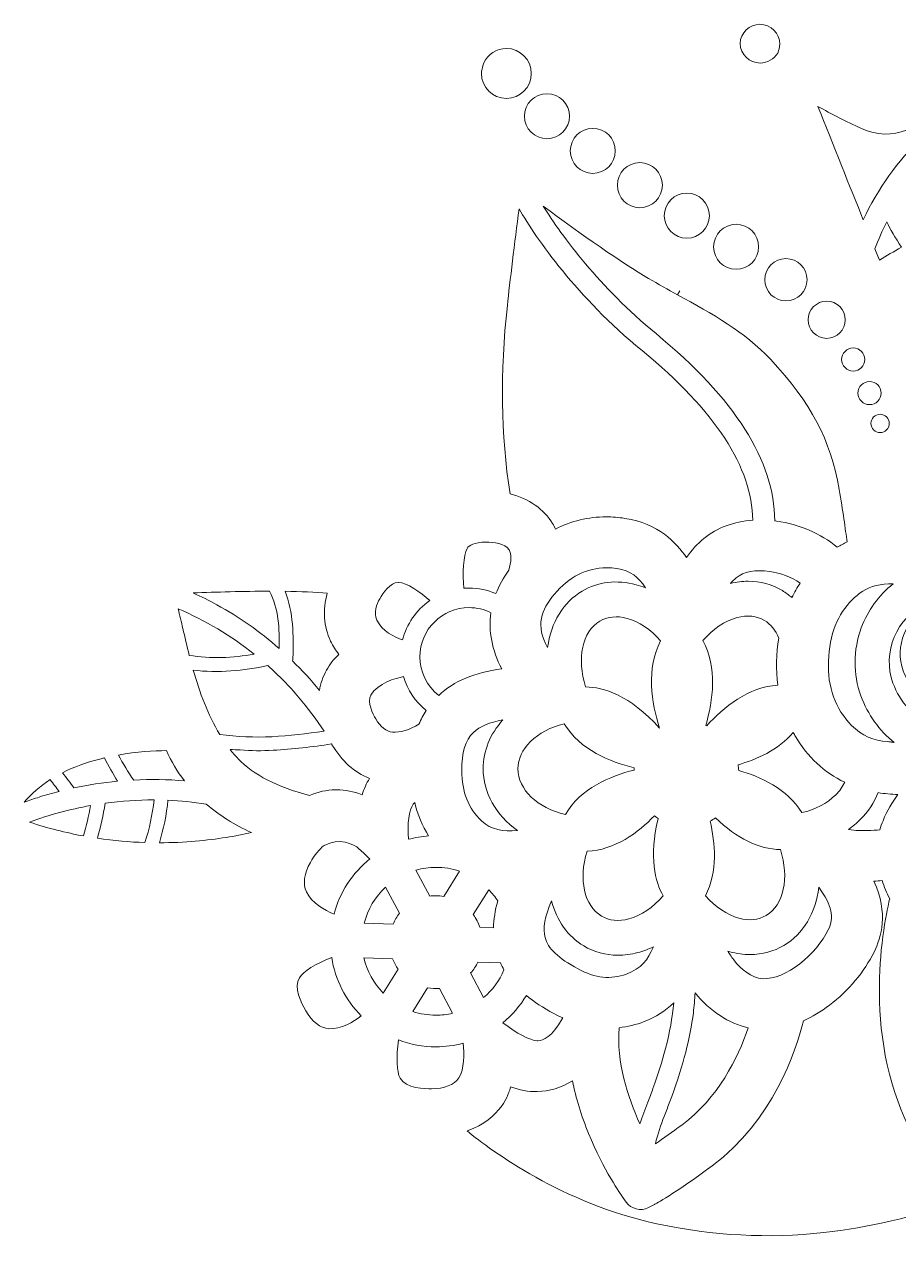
# Model space of a CAD drawing. Header units: millimetres. Extents: x -1360 to 498, y -485 to 609.
# Drawn here: x 10.6 to 201, y 154.7 to 419.2 of the extents above; entities that cross this region are included whole.
import ezdxf

# ---------------------------------------------------------------- set-up
doc = ezdxf.new("R2010")
doc.units = ezdxf.units.MM
doc.header["$MEASUREMENT"] = 0
doc.layers.add('Layer 5', color=7, linetype='Continuous')

msp = doc.modelspace()

# ---------------------------------------------------------------- linework, layer by layer
at = {"layer": 'Layer 5', "lineweight": 0}
for points, knots in [([(174.66, 412.9), (173.87, 411.56), (172.42, 410.73), (170.87, 410.73), (168.52, 410.73), (166.55, 412.63), (166.47, 414.98), (166.55, 417.29), (168.48, 419.16), (170.79, 419.16), (173.18, 419.16), (175.12, 417.22), (175.12, 414.83), (175.12, 414.15), (174.97, 413.5), (174.66, 412.9)], [0, 0, 0, 0, 1, 1, 1, 2, 2, 2, 3, 3, 3, 4, 4, 4, 5, 5, 5, 5]), ([(183.43, 401.29), (186.35, 399.65), (189.58, 397.93), (192.92, 396.45), (196.25, 394.97), (199.64, 394.87), (202.72, 396.14), (206.02, 397.51), (208.56, 400.27), (210.06, 404.15), (210.73, 405.89), (211.14, 407.49), (211.31, 409.05), (211.5, 410.71), (211.67, 413.83), (211.8, 416.48), (212.77, 415.53), (213.8, 414.54), (214.91, 413.56), (214.91, 413.56), (214.91, 413.56), (214.91, 413.56), (217.3, 411.46), (219.67, 409.43), (222.45, 407.75), (223.08, 407.38), (223.71, 407.05), (224.35, 406.78), (210.75, 400.89), (199.62, 390.08), (193.29, 376.6), (190.62, 383.22), (186.58, 393.28), (183.43, 401.29)], [0, 0, 0, 0, 1, 1, 1, 2, 2, 2, 3, 3, 3, 4, 4, 4, 5, 5, 5, 6, 6, 6, 7, 7, 7, 8, 8, 8, 9, 9, 9, 10, 10, 10, 11, 11, 11, 11]), ([(110.16, 408.93), (110.32, 409.54), (110.48, 410.15), (110.65, 410.75), (111.51, 412.61), (113.39, 413.9), (115.57, 413.9), (118.56, 413.9), (121, 411.46), (121, 408.47), (121, 405.47), (118.56, 403.03), (115.57, 403.03), (112.57, 403.03), (110.13, 405.47), (110.13, 408.47), (110.13, 408.62), (110.14, 408.77), (110.16, 408.93)], [0, 0, 0, 0, 1, 1, 1, 2, 2, 2, 3, 3, 3, 4, 4, 4, 5, 5, 5, 6, 6, 6, 6]), ([(124.41, 404.05), (127.12, 404.05), (129.32, 401.85), (129.32, 399.14), (129.32, 396.44), (127.12, 394.24), (124.41, 394.24), (121.71, 394.24), (119.51, 396.44), (119.51, 399.14), (119.51, 401.85), (121.71, 404.05), (124.41, 404.05)], [0, 0, 0, 0, 1, 1, 1, 2, 2, 2, 3, 3, 3, 4, 4, 4, 4]), ([(134.39, 396.5), (137.09, 396.5), (139.29, 394.3), (139.29, 391.6), (139.29, 388.89), (137.09, 386.69), (134.39, 386.69), (131.68, 386.69), (129.49, 388.89), (129.49, 391.6), (129.49, 394.3), (131.68, 396.5), (134.39, 396.5)], [0, 0, 0, 0, 1, 1, 1, 2, 2, 2, 3, 3, 3, 4, 4, 4, 4]), ([(144.64, 389.03), (147.34, 389.03), (149.54, 386.83), (149.54, 384.13), (149.54, 381.43), (147.34, 379.23), (144.64, 379.23), (141.94, 379.23), (139.74, 381.43), (139.74, 384.13), (139.74, 386.83), (141.94, 389.03), (144.64, 389.03)], [0, 0, 0, 0, 1, 1, 1, 2, 2, 2, 3, 3, 3, 4, 4, 4, 4]), ([(154.87, 382.4), (157.58, 382.4), (159.78, 380.2), (159.78, 377.49), (159.78, 374.79), (157.58, 372.59), (154.87, 372.59), (152.17, 372.59), (149.97, 374.79), (149.97, 377.49), (149.97, 380.2), (152.17, 382.4), (154.87, 382.4)], [0, 0, 0, 0, 1, 1, 1, 2, 2, 2, 3, 3, 3, 4, 4, 4, 4]), ([(158.6, 307.21), (157.16, 306.03), (155.9, 304.65), (154.78, 303.04), (152.52, 306.43), (148.71, 310.4), (141.4, 311.59), (140.03, 311.81), (138.65, 311.92), (137.3, 311.92), (133.42, 311.92), (129.72, 311.02), (126.28, 309.25), (126.08, 309.66), (125.87, 310.05), (125.64, 310.43), (123.73, 313.62), (120.45, 315.89), (116.36, 316.89), (114.38, 329.84), (114.19, 343.26), (115.78, 357.9), (116.34, 363.1), (117.38, 371.69), (118.32, 378.97), (122.28, 372.28), (130.8, 359.88), (145.12, 348.11), (161.05, 335.03), (169.15, 322.62), (169.22, 311.19), (165.11, 310.91), (161.45, 309.54), (158.6, 307.21)], [0, 0, 0, 0, 1, 1, 1, 2, 2, 2, 3, 3, 3, 4, 4, 4, 5, 5, 5, 6, 6, 6, 7, 7, 7, 8, 8, 8, 9, 9, 9, 10, 10, 10, 11, 11, 11, 11]), ([(146.5, 363.83), (148.63, 362.59), (150.77, 361.41), (152.84, 360.27), (152.84, 360.27), (153.32, 361.15), (153.32, 361.15), (153.32, 361.15), (152.86, 360.26), (152.86, 360.26), (160.38, 356.12), (167.48, 352.22), (173.07, 346.21), (181.96, 336.68), (186.16, 328.73), (188.05, 317.86), (188.85, 313.28), (189.41, 309.23), (189.77, 306.44), (189.04, 306.11), (188.34, 305.73), (187.65, 305.3), (184, 308.29), (179.33, 310.31), (174.43, 311), (174.29, 311.02), (174.15, 311.03), (174.01, 311.05), (174, 324.02), (165.31, 337.72), (148.16, 351.81), (135.75, 362.01), (127.81, 372.85), (123.59, 379.56), (131.55, 373.65), (141.03, 367.01), (146.5, 363.83)], [0, 0, 0, 0, 1, 1, 1, 2, 2, 2, 3, 3, 3, 4, 4, 4, 5, 5, 5, 6, 6, 6, 7, 7, 7, 8, 8, 8, 9, 9, 9, 10, 10, 10, 11, 11, 11, 12, 12, 12, 12]), ([(165.6, 375.61), (168.31, 375.61), (170.51, 373.41), (170.51, 370.71), (170.51, 368.01), (168.31, 365.81), (165.6, 365.81), (162.9, 365.81), (160.7, 368.01), (160.7, 370.71), (160.7, 373.41), (162.9, 375.61), (165.6, 375.61)], [0, 0, 0, 0, 1, 1, 1, 2, 2, 2, 3, 3, 3, 4, 4, 4, 4]), ([(196.83, 367.81), (196.83, 367.81), (195.84, 370.25), (195.84, 370.25), (196.59, 372.27), (197.45, 374.23), (198.41, 376.13), (199.19, 374.58), (200.25, 372.69), (201.62, 370.6), (199.97, 369.7), (198.37, 368.77), (196.83, 367.81)], [0, 0, 0, 0, 1, 1, 1, 2, 2, 2, 3, 3, 3, 4, 4, 4, 4]), ([(176.45, 368.14), (178.99, 368.14), (181.05, 366.08), (181.05, 363.54), (181.05, 361), (178.99, 358.94), (176.45, 358.94), (173.91, 358.94), (171.85, 361), (171.85, 363.54), (171.85, 366.08), (173.91, 368.14), (176.45, 368.14)], [0, 0, 0, 0, 1, 1, 1, 2, 2, 2, 3, 3, 3, 4, 4, 4, 4]), ([(185.34, 358.87), (187.57, 358.87), (189.38, 357.06), (189.38, 354.83), (189.38, 352.6), (187.57, 350.78), (185.34, 350.78), (183.11, 350.78), (181.29, 352.6), (181.29, 354.83), (181.29, 357.06), (183.11, 358.87), (185.34, 358.87)], [0, 0, 0, 0, 1, 1, 1, 2, 2, 2, 3, 3, 3, 4, 4, 4, 4]), ([(191.11, 343.66), (189.72, 343.66), (188.59, 344.79), (188.59, 346.17), (188.59, 347.56), (189.72, 348.69), (191.11, 348.69), (192.49, 348.69), (193.62, 347.56), (193.62, 346.17), (193.62, 344.79), (192.49, 343.66), (191.11, 343.66)], [0, 0, 0, 0, 1, 1, 1, 2, 2, 2, 3, 3, 3, 4, 4, 4, 4]), ([(197.19, 338.86), (197.19, 337.47), (196.06, 336.34), (194.67, 336.34), (193.28, 336.34), (192.15, 337.47), (192.15, 338.86), (192.15, 340.24), (193.28, 341.37), (194.67, 341.37), (196.06, 341.37), (197.19, 340.24), (197.19, 338.86)], [0, 0, 0, 0, 1, 1, 1, 2, 2, 2, 3, 3, 3, 4, 4, 4, 4]), ([(198.97, 332.25), (198.97, 331.15), (198.07, 330.25), (196.97, 330.25), (195.87, 330.25), (194.98, 331.15), (194.98, 332.25), (194.98, 333.35), (195.87, 334.24), (196.97, 334.24), (198.07, 334.24), (198.97, 333.35), (198.97, 332.25)], [0, 0, 0, 0, 1, 1, 1, 2, 2, 2, 3, 3, 3, 4, 4, 4, 4]), ([(107.02, 305.05), (107.36, 305.67), (108.63, 306.39), (111.07, 306.41), (111.07, 306.41), (111.17, 306.41), (111.17, 306.41), (112.66, 306.41), (115.28, 306.19), (116.16, 304.74), (116.71, 303.82), (116.68, 302.16), (116.08, 300.28), (114.91, 298.63), (113.98, 296.92), (113.31, 295.19), (111.46, 295.99), (109.49, 296.39), (107.45, 296.39), (107.07, 296.39), (106.69, 296.38), (106.31, 296.35), (106.01, 299.53), (106.21, 303.6), (107.02, 305.05)], [0, 0, 0, 0, 1, 1, 1, 2, 2, 2, 3, 3, 3, 4, 4, 4, 5, 5, 5, 6, 6, 6, 7, 7, 7, 8, 8, 8, 8]), ([(124.55, 283.48), (121.85, 288.29), (123.16, 291.64), (126, 295.04), (129.19, 298.83), (133.13, 300.84), (137.4, 300.84), (138.14, 300.84), (138.89, 300.78), (139.63, 300.66), (142.65, 300.17), (144.34, 298.86), (145.84, 296.46), (145.18, 296.72), (144.51, 296.94), (143.85, 297.12), (139.61, 298.27), (135.54, 297.79), (132.08, 295.75), (127.98, 293.34), (125.28, 288.87), (124.55, 283.48)], [0, 0, 0, 0, 1, 1, 1, 2, 2, 2, 3, 3, 3, 4, 4, 4, 5, 5, 5, 6, 6, 6, 7, 7, 7, 7]), ([(168.23, 297.89), (166.98, 297.89), (165.69, 297.73), (164.4, 297.43), (164.78, 297.89), (165.18, 298.28), (165.62, 298.65), (167.22, 299.96), (169.87, 300.46), (172.89, 300.04), (175.25, 299.7), (177.64, 298.8), (179.57, 297.51), (178.9, 296.5), (178.29, 295.44), (177.76, 294.33), (177.12, 294.9), (176.42, 295.41), (175.68, 295.85), (173.42, 297.2), (170.91, 297.89), (168.23, 297.89)], [0, 0, 0, 0, 1, 1, 1, 2, 2, 2, 3, 3, 3, 4, 4, 4, 5, 5, 5, 6, 6, 6, 7, 7, 7, 7]), ([(88, 294.07), (88.74, 295.38), (90.25, 297.58), (92.01, 297.63), (92.01, 297.63), (92.07, 297.63), (92.07, 297.63), (93.85, 297.63), (96.87, 295.5), (98.87, 293.67), (95.93, 291.61), (93.83, 288.58), (92.96, 285.11), (91.3, 285.72), (88.37, 287.1), (87.37, 289.42), (86.65, 291.08), (87.32, 292.87), (88, 294.07)], [0, 0, 0, 0, 1, 1, 1, 2, 2, 2, 3, 3, 3, 4, 4, 4, 5, 5, 5, 6, 6, 6, 6]), ([(185.72, 280.46), (185.85, 283.42), (186.35, 286.03), (187.2, 288.22), (188.12, 290.45), (189.36, 292.34), (190.86, 293.84), (191.56, 294.52), (192.35, 295.15), (193.19, 295.71), (194.95, 296.88), (197.03, 297.38), (199.8, 297.32), (196.7, 294.89), (194.29, 291.57), (192.87, 287.74), (191.09, 282.9), (191.06, 277.65), (192.79, 272.96), (194.31, 268.84), (196.78, 265.38), (200.02, 262.79), (199.74, 262.83), (199.47, 262.87), (199.21, 262.92), (199.09, 262.94), (198.97, 262.95), (198.84, 262.96), (198.84, 262.96), (198.65, 262.98), (198.65, 262.98), (195.58, 263.12), (192.92, 264.31), (190.76, 266.51), (187.22, 270.08), (185.48, 274.91), (185.72, 280.46)], [0, 0, 0, 0, 1, 1, 1, 2, 2, 2, 3, 3, 3, 4, 4, 4, 5, 5, 5, 6, 6, 6, 7, 7, 7, 8, 8, 8, 9, 9, 9, 10, 10, 10, 11, 11, 11, 12, 12, 12, 12]), ([(64.01, 295.72), (65.97, 291.91), (66.16, 287.51), (66.09, 283.24), (61.92, 286.91), (57.34, 290.13), (52.48, 292.79), (50.83, 293.7), (49.11, 294.55), (47.35, 295.34), (52.32, 295.54), (58.33, 295.72), (64.01, 295.72)], [0, 0, 0, 0, 1, 1, 1, 2, 2, 2, 3, 3, 3, 4, 4, 4, 4]), ([(76.57, 295.27), (75.55, 291.64), (75.79, 288.06), (77.3, 284.84), (77.78, 283.81), (78.38, 282.84), (79.09, 281.96), (78, 280.94), (77.09, 279.79), (76.37, 278.5), (75.62, 277.13), (75.11, 275.67), (74.87, 274.12), (73.04, 276.38), (71.06, 278.53), (68.97, 280.57), (69.03, 280.74), (69.08, 280.93), (69.08, 281.14), (69.22, 286.05), (69.22, 291.16), (67.37, 295.7), (70.78, 295.65), (73.96, 295.52), (76.57, 295.27)], [0, 0, 0, 0, 1, 1, 1, 2, 2, 2, 3, 3, 3, 4, 4, 4, 5, 5, 5, 6, 6, 6, 7, 7, 7, 8, 8, 8, 8]), ([(199.77, 275.71), (197.33, 282.33), (200.54, 290.05), (206.92, 292.92), (208.08, 293.44), (209.28, 293.7), (210.49, 293.7), (211.6, 293.7), (212.67, 293.48), (213.7, 293.05), (215.86, 292.13), (217.52, 290.35), (218.37, 288.03), (219.69, 284.46), (217.96, 280.3), (214.53, 278.76), (213.45, 278.27), (212.28, 278.25), (211.25, 278.69), (210.2, 279.13), (209.4, 280), (208.98, 281.13), (208.39, 282.75), (209.16, 284.63), (210.71, 285.32), (212.56, 286.15), (213.44, 288.29), (212.73, 290.19), (212.37, 291.14), (211.63, 291.91), (210.7, 292.3), (209.76, 292.69), (208.73, 292.67), (207.78, 292.25), (202.63, 289.94), (200.03, 283.72), (202, 278.38), (203.13, 275.31), (205.37, 272.93), (208.3, 271.69), (211.23, 270.44), (214.48, 270.49), (217.46, 271.83), (222.31, 274.01), (225.68, 278.88), (226.19, 284.27), (228.11, 283.38), (230.12, 282.71), (232.19, 282.27), (231.98, 281.18), (231.87, 280.08), (231.87, 278.96), (231.87, 278.76), (231.87, 278.55), (231.88, 278.33), (229.49, 273.19), (225.44, 269.13), (220.46, 266.9), (216.45, 265.1), (212.1, 265.02), (208.21, 266.67), (208.21, 266.67), (208.21, 266.67), (208.21, 266.67), (204.31, 268.33), (201.31, 271.54), (199.77, 275.71)], [0, 0, 0, 0, 1, 1, 1, 2, 2, 2, 3, 3, 3, 4, 4, 4, 5, 5, 5, 6, 6, 6, 7, 7, 7, 8, 8, 8, 9, 9, 9, 10, 10, 10, 11, 11, 11, 12, 12, 12, 13, 13, 13, 14, 14, 14, 15, 15, 15, 16, 16, 16, 17, 17, 17, 18, 18, 18, 19, 19, 19, 20, 20, 20, 21, 21, 21, 22, 22, 22, 22]), ([(60.64, 282.02), (56.04, 281.21), (51.11, 280.98), (46.52, 281.76), (46, 283.77), (45.54, 285.74), (45.1, 287.61), (44.77, 289.04), (44.43, 290.5), (44.08, 291.91), (50.04, 289.37), (55.61, 286.03), (60.64, 282.02)], [0, 0, 0, 0, 1, 1, 1, 2, 2, 2, 3, 3, 3, 4, 4, 4, 4]), ([(107.45, 292.15), (109.11, 292.15), (110.74, 291.77), (112.21, 291.03), (111.64, 287.03), (112.42, 282.93), (114.55, 278.82), (108.65, 278.05), (104.15, 276.15), (100.84, 273.04), (98.26, 275.06), (96.74, 278.15), (96.74, 281.44), (96.74, 287.35), (101.55, 292.15), (107.45, 292.15)], [0, 0, 0, 0, 1, 1, 1, 2, 2, 2, 3, 3, 3, 4, 4, 4, 5, 5, 5, 5]), ([(135.92, 289.22), (137.59, 290.2), (139.65, 290.41), (141.86, 289.81), (144.39, 289.12), (147.03, 287.36), (149.17, 284.94), (145.98, 278.88), (147.18, 271.43), (148.94, 265.88), (142.47, 273.15), (136.66, 274.82), (132.83, 274.89), (130.85, 281.02), (132.11, 286.98), (135.92, 289.22)], [0, 0, 0, 0, 1, 1, 1, 2, 2, 2, 3, 3, 3, 4, 4, 4, 5, 5, 5, 5]), ([(174.72, 275.25), (168.29, 274.92), (162.84, 270.43), (159.21, 266.42), (159.14, 266.45), (159.06, 266.48), (158.99, 266.51), (160.59, 271.86), (161.61, 279.11), (158.36, 284.98), (160.54, 287.48), (163.22, 289.29), (165.82, 289.98), (168.05, 290.57), (170.11, 290.35), (171.79, 289.35), (173.15, 288.53), (174.23, 287.21), (174.92, 285.52), (174.31, 282.09), (174.24, 278.64), (174.72, 275.25)], [0, 0, 0, 0, 1, 1, 1, 2, 2, 2, 3, 3, 3, 4, 4, 4, 5, 5, 5, 6, 6, 6, 7, 7, 7, 7]), ([(70.33, 272.65), (72.21, 270.43), (74.24, 267.72), (75.85, 265.27), (68.4, 264.11), (60.67, 263.43), (53.14, 264.53), (50.53, 268.81), (48.76, 273.71), (47.38, 278.55), (52.75, 277.85), (58.4, 278.4), (63.6, 279.53), (66, 277.39), (68.25, 275.09), (70.33, 272.65)], [0, 0, 0, 0, 1, 1, 1, 2, 2, 2, 3, 3, 3, 4, 4, 4, 5, 5, 5, 5]), ([(86.05, 273.12), (87.5, 275.71), (91.52, 276.79), (93.14, 277.12), (94.02, 274.23), (95.75, 271.67), (98.12, 269.78), (97.51, 268.83), (96.98, 267.82), (96.54, 266.77), (94.5, 265.53), (92.39, 264.9), (90.74, 265.05), (89.43, 265.16), (88.16, 266.18), (87.14, 267.91), (86.52, 268.96), (85.18, 271.57), (86.05, 273.12)], [0, 0, 0, 0, 1, 1, 1, 2, 2, 2, 3, 3, 3, 4, 4, 4, 5, 5, 5, 6, 6, 6, 6]), ([(105.85, 256.67), (105.81, 260.59), (106.65, 263.31), (108.41, 264.97), (109.82, 266.3), (111.93, 267.2), (114.81, 267.69), (112, 264.62), (110.52, 260.96), (110.52, 257.07), (110.51, 251.89), (113.25, 247.01), (117.98, 243.61), (114.83, 243.31), (112.31, 243.75), (110.16, 245.75), (107.29, 248.4), (105.88, 251.98), (105.85, 256.67)], [0, 0, 0, 0, 1, 1, 1, 2, 2, 2, 3, 3, 3, 4, 4, 4, 5, 5, 5, 6, 6, 6, 6]), ([(118.1, 257.06), (118.1, 259.18), (119.03, 261.23), (120.8, 262.98), (122.64, 264.82), (125.24, 266.17), (128.18, 266.84), (131.6, 261.2), (138.14, 258.53), (143.42, 257.27), (143.4, 257.1), (143.38, 256.93), (143.37, 256.76), (138.22, 255.5), (131.73, 252.81), (128.42, 247.12), (122.39, 248.46), (118.09, 252.56), (118.1, 257.06), (118.1, 257.06), (118.1, 257.06), (118.1, 257.06)], [0, 0, 0, 0, 1, 1, 1, 2, 2, 2, 3, 3, 3, 4, 4, 4, 5, 5, 5, 6, 6, 6, 7, 7, 7, 7]), ([(179.91, 247.51), (176.74, 252.72), (170.87, 255.36), (166.19, 256.68), (166.16, 257.1), (166.1, 257.52), (166.03, 257.94), (169.95, 259.04), (174.78, 261.12), (178.04, 264.95), (178.21, 264.65), (178.37, 264.36), (178.54, 264.07), (181.12, 259.68), (184.81, 256.26), (189.26, 254.12), (188.81, 253.15), (188.15, 252.22), (187.29, 251.37), (187.29, 251.37), (187.29, 251.37), (187.29, 251.37), (185.44, 249.53), (182.84, 248.18), (179.91, 247.51)], [0, 0, 0, 0, 1, 1, 1, 2, 2, 2, 3, 3, 3, 4, 4, 4, 5, 5, 5, 6, 6, 6, 7, 7, 7, 8, 8, 8, 8]), ([(57.15, 259.25), (56.53, 259.9), (55.94, 260.58), (55.38, 261.29), (56.12, 261.24), (56.87, 261.19), (57.6, 261.15), (59.99, 260.99), (62.37, 260.92), (64.76, 261.09), (68.96, 261.38), (73.33, 261.8), (77.49, 262.47), (77.59, 262.3), (77.49, 262.47), (77.59, 262.31), (79.66, 258.78), (82.47, 256.26), (85.77, 254.96), (85.09, 253.85), (84.55, 252.67), (84.16, 251.42), (82.33, 252.13), (80.46, 252.49), (78.59, 252.49), (78.5, 252.49), (78.42, 252.49), (78.35, 252.49), (76.42, 252.45), (74.53, 252.04), (72.72, 251.25), (65.75, 253.05), (60.51, 255.74), (57.15, 259.25)], [0, 0, 0, 0, 1, 1, 1, 2, 2, 2, 3, 3, 3, 4, 4, 4, 5, 5, 5, 6, 6, 6, 7, 7, 7, 8, 8, 8, 9, 9, 9, 10, 10, 10, 11, 11, 11, 11]), ([(21.38, 252.9), (20.57, 254.01), (19.74, 255.12), (18.9, 256.21), (21.37, 257.45), (24.17, 258.47), (27.31, 259.25), (27.54, 259.31), (27.78, 259.37), (28.02, 259.42), (28.89, 257.68), (29.85, 255.99), (30.91, 254.35), (27.7, 254.05), (24.52, 253.57), (21.38, 252.9)], [0, 0, 0, 0, 1, 1, 1, 2, 2, 2, 3, 3, 3, 4, 4, 4, 5, 5, 5, 5]), ([(34.41, 254.61), (33.19, 256.35), (32.07, 258.17), (31.09, 260.06), (35.1, 260.77), (38.78, 260.99), (41.53, 261.02), (42.59, 258.67), (43.91, 256.46), (45.45, 254.44), (41.79, 254.75), (38.09, 254.8), (34.41, 254.61)], [0, 0, 0, 0, 1, 1, 1, 2, 2, 2, 3, 3, 3, 4, 4, 4, 4]), ([(16.22, 254.7), (16.87, 253.85), (17.51, 253), (18.15, 252.14), (16.69, 251.77), (15.25, 251.35), (13.82, 250.9), (12.76, 250.56), (11.67, 250.19), (10.57, 249.78), (12.1, 251.64), (13.99, 253.28), (16.22, 254.7)], [0, 0, 0, 0, 1, 1, 1, 2, 2, 2, 3, 3, 3, 4, 4, 4, 4]), ([(192.63, 245.99), (194.41, 247.76), (195.72, 249.73), (196.55, 251.86), (197.94, 251.64), (199.37, 251.5), (200.83, 251.47), (199.62, 249.79), (198.47, 247.95), (197.62, 245.76), (197.33, 245.09), (197.1, 244.44), (196.92, 243.8), (195.38, 243.59), (193.05, 243.6), (192.21, 243.6), (191.63, 243.6), (190.91, 243.7), (190.07, 243.85), (191, 244.5), (191.86, 245.22), (192.63, 245.99)], [0, 0, 0, 0, 1, 1, 1, 2, 2, 2, 3, 3, 3, 4, 4, 4, 5, 5, 5, 6, 6, 6, 7, 7, 7, 7]), ([(23.48, 242.43), (19.68, 243.13), (15.74, 244.11), (11.72, 245.45), (16.02, 247.04), (20.48, 248.24), (25, 249.05), (24.62, 246.82), (24.11, 244.61), (23.48, 242.43)], [0, 0, 0, 0, 1, 1, 1, 2, 2, 2, 3, 3, 3, 3]), ([(36.86, 241), (33.57, 241.1), (30.11, 241.39), (26.5, 241.93), (27.22, 244.43), (27.78, 246.98), (28.17, 249.56), (31.71, 250.04), (35.27, 250.28), (38.83, 250.28), (38.47, 247.13), (37.83, 244.02), (36.86, 241)], [0, 0, 0, 0, 1, 1, 1, 2, 2, 2, 3, 3, 3, 4, 4, 4, 4]), ([(54.55, 242.11), (50.47, 241.46), (45.54, 240.96), (40.01, 240.95), (40.92, 243.98), (41.55, 247.07), (41.87, 250.22), (44.58, 250.1), (47.38, 249.82), (50.22, 249.38), (53.03, 246.95), (56.33, 244.86), (60.06, 243.17), (58.23, 242.76), (56.39, 242.41), (54.55, 242.11)], [0, 0, 0, 0, 1, 1, 1, 2, 2, 2, 3, 3, 3, 4, 4, 4, 5, 5, 5, 5]), ([(94.25, 241.7), (93.97, 245.16), (94.35, 248.08), (95.29, 249.32), (95.39, 249.45), (95.49, 249.58), (95.6, 249.7), (96.24, 247.06), (97.26, 244.63), (98.64, 242.43), (97.16, 242.33), (95.69, 242.08), (94.25, 241.7)], [0, 0, 0, 0, 1, 1, 1, 2, 2, 2, 3, 3, 3, 4, 4, 4, 4]), ([(133.14, 239.09), (139.16, 239.31), (144.33, 243.23), (147.81, 246.8), (148.08, 246.6), (148.36, 246.4), (148.65, 246.22), (146.51, 237.82), (148.03, 232.44), (149.72, 229.37), (147.55, 226.87), (144.86, 225.06), (142.26, 224.37), (140.03, 223.78), (137.97, 224), (136.3, 225), (136.3, 225), (136.3, 225), (136.3, 225), (132.49, 227.27), (131.24, 233), (133.14, 239.09)], [0, 0, 0, 0, 1, 1, 1, 2, 2, 2, 3, 3, 3, 4, 4, 4, 5, 5, 5, 6, 6, 6, 7, 7, 7, 7]), ([(159.93, 245.67), (160.35, 245.88), (160.75, 246.12), (161.14, 246.38), (165.73, 241.93), (170.59, 239.54), (175.26, 239.46), (177.23, 233.32), (175.97, 227.37), (172.16, 225.13), (170.49, 224.14), (168.44, 223.94), (166.22, 224.54), (163.69, 225.23), (161.06, 226.99), (158.92, 229.41), (161.68, 234.66), (161.07, 240.98), (159.93, 245.67)], [0, 0, 0, 0, 1, 1, 1, 2, 2, 2, 3, 3, 3, 4, 4, 4, 5, 5, 5, 6, 6, 6, 6]), ([(72.88, 236.65), (73.82, 238.29), (74.82, 239.54), (75.87, 240.36), (79.15, 242.19), (82.22, 240.75), (83.54, 239.59), (84.21, 238.95), (85.08, 238.15), (85.86, 237.43), (82.02, 234.36), (79.28, 230.17), (78.03, 225.43), (75.97, 226.28), (73.19, 227.82), (72.02, 230.27), (72.02, 230.27), (72.02, 230.27), (72.02, 230.27), (71.21, 231.98), (71.52, 234.24), (72.88, 236.65)], [0, 0, 0, 0, 1, 1, 1, 2, 2, 2, 3, 3, 3, 4, 4, 4, 5, 5, 5, 6, 6, 6, 7, 7, 7, 7]), ([(101.93, 229.28), (101.36, 229.38), (100.79, 229.43), (100.22, 229.43), (99.78, 229.43), (99.33, 229.4), (98.89, 229.34), (98.89, 229.34), (95.88, 235), (95.88, 235), (97.29, 235.4), (98.74, 235.6), (100.22, 235.6), (101.99, 235.6), (103.71, 235.32), (105.35, 234.76), (105.35, 234.76), (101.93, 229.28), (101.93, 229.28)], [0, 0, 0, 0, 1, 1, 1, 2, 2, 2, 3, 3, 3, 4, 4, 4, 5, 5, 5, 6, 6, 6, 6]), ([(184.74, 156.09), (172.57, 154.74), (160.68, 155.37), (148.37, 158), (127.82, 162.41), (112.37, 173.84), (107.02, 178.22), (114.53, 180.9), (116.12, 186.39), (116.5, 187.84), (118.42, 187.1), (120.39, 186.74), (122.28, 186.78), (124.93, 186.83), (127.56, 187.62), (129.96, 189.1), (130.71, 185.39), (131.89, 181.55), (133.47, 177.68), (136.77, 169.63), (140.62, 164.17), (140.79, 163.95), (140.79, 163.95), (141.66, 162.71), (141.66, 162.71), (142.74, 161.18), (144.82, 160.67), (146.49, 161.52), (146.49, 161.52), (147.84, 162.22), (147.84, 162.22), (148, 162.3), (151.96, 164.36), (160.38, 170.61), (173.66, 180.48), (178.66, 195.62), (180.26, 202.19), (182.19, 203.05), (184.1, 204.19), (185.94, 205.58), (190.04, 208.68), (193.57, 212.9), (195.64, 217.16), (197.22, 220.42), (198.86, 225.49), (195.59, 232.58), (196.25, 232.61), (196.84, 232.65), (197.41, 232.71), (197.83, 231.38), (198.39, 230.05), (199.06, 228.75), (198.95, 228.28), (198.83, 227.75), (198.71, 227.15), (198.26, 225.07), (197.64, 221.71), (197.23, 217.55), (196.53, 210.35), (196.36, 199.46), (199.57, 188.49), (202.54, 178.32), (207.84, 169.84), (215.32, 163.23), (204.19, 159.44), (194.4, 157.16), (184.74, 156.09)], [0, 0, 0, 0, 1, 1, 1, 2, 2, 2, 3, 3, 3, 4, 4, 4, 5, 5, 5, 6, 6, 6, 7, 7, 7, 8, 8, 8, 9, 9, 9, 10, 10, 10, 11, 11, 11, 12, 12, 12, 13, 13, 13, 14, 14, 14, 15, 15, 15, 16, 16, 16, 17, 17, 17, 18, 18, 18, 19, 19, 19, 20, 20, 20, 21, 21, 21, 22, 22, 22, 22]), ([(92.3, 225.59), (91.73, 224.87), (91.26, 224.07), (90.9, 223.23), (90.9, 223.23), (84.62, 223.45), (84.62, 223.45), (85.38, 226.46), (86.99, 229.18), (89.27, 231.29), (89.27, 231.29), (92.3, 225.59), (92.3, 225.59)], [0, 0, 0, 0, 1, 1, 1, 2, 2, 2, 3, 3, 3, 4, 4, 4, 4]), ([(108.37, 225.3), (108.37, 225.3), (111.76, 230.7), (111.76, 230.7), (112.48, 229.96), (113.13, 229.15), (113.69, 228.29), (113.11, 226.22), (112.8, 224.3), (112.75, 222.45), (112.75, 222.45), (109.8, 222.55), (109.8, 222.55), (109.47, 223.53), (108.98, 224.46), (108.37, 225.3)], [0, 0, 0, 0, 1, 1, 1, 2, 2, 2, 3, 3, 3, 4, 4, 4, 5, 5, 5, 5]), ([(165.26, 215.24), (164.77, 215.91), (164.28, 216.61), (163.8, 217.35), (163.95, 217.31), (164.09, 217.27), (164.24, 217.23), (165.73, 216.82), (167.22, 216.62), (168.66, 216.62), (171.31, 216.62), (173.78, 217.29), (176.01, 218.6), (180.21, 221.07), (182.93, 225.69), (183.59, 231.25), (186.51, 227.25), (187.02, 224.75), (185.68, 222), (183.17, 216.81), (176.36, 211.04), (171.36, 211.36), (171.36, 211.36), (171.36, 211.36), (171.36, 211.36), (169.02, 211.51), (166.56, 213.48), (165.26, 215.24)], [0, 0, 0, 0, 1, 1, 1, 2, 2, 2, 3, 3, 3, 4, 4, 4, 5, 5, 5, 6, 6, 6, 7, 7, 7, 8, 8, 8, 9, 9, 9, 9]), ([(124, 220.32), (123.48, 222.28), (123.94, 224.91), (125.4, 228.3), (126.52, 224.03), (128.98, 220.55), (132.41, 218.5), (134.66, 217.15), (137.17, 216.46), (139.86, 216.46), (141.28, 216.46), (142.74, 216.66), (144.2, 217.05), (145.36, 217.35), (146.49, 217.77), (147.61, 218.3), (146.38, 215.43), (144.97, 213.61), (141.7, 212.37), (138.35, 211.1), (134.91, 211.47), (131.17, 213.49), (126.89, 215.81), (124.61, 217.98), (124, 220.32)], [0, 0, 0, 0, 1, 1, 1, 2, 2, 2, 3, 3, 3, 4, 4, 4, 5, 5, 5, 6, 6, 6, 7, 7, 7, 8, 8, 8, 8]), ([(76.9, 200.46), (75.07, 200.58), (73.28, 201.98), (71.86, 204.39), (70.81, 206.17), (69.24, 209.48), (70.49, 211.55), (70.49, 211.55), (70.49, 211.55), (70.49, 211.55), (71.33, 212.95), (74.03, 214.63), (77.53, 215.96), (78.27, 211.15), (80.52, 206.72), (83.97, 203.28), (82.24, 201.92), (79.57, 200.29), (76.9, 200.46)], [0, 0, 0, 0, 1, 1, 1, 2, 2, 2, 3, 3, 3, 4, 4, 4, 5, 5, 5, 6, 6, 6, 6]), ([(84.54, 215.87), (84.54, 215.87), (90.8, 215.65), (90.8, 215.65), (91.1, 214.86), (91.5, 214.12), (92, 213.43), (92, 213.43), (88.75, 208.23), (88.75, 208.23), (86.67, 210.35), (85.21, 213), (84.54, 215.87)], [0, 0, 0, 0, 1, 1, 1, 2, 2, 2, 3, 3, 3, 4, 4, 4, 4]), ([(109.36, 214.99), (109.36, 214.99), (114.26, 214.81), (114.26, 214.81), (114.5, 214.29), (114.76, 213.78), (115.05, 213.28), (114.07, 210.94), (112.55, 208.88), (110.62, 207.24), (110.62, 207.24), (107.78, 212.6), (107.78, 212.6), (108.41, 213.31), (108.95, 214.12), (109.36, 214.99)], [0, 0, 0, 0, 1, 1, 1, 2, 2, 2, 3, 3, 3, 4, 4, 4, 5, 5, 5, 5]), ([(103.85, 203.82), (102.67, 203.55), (101.45, 203.41), (100.22, 203.41), (98.49, 203.41), (96.8, 203.68), (95.18, 204.22), (95.18, 204.22), (98.4, 209.36), (98.4, 209.36), (99.25, 209.2), (100.12, 209.16), (100.98, 209.22), (100.98, 209.22), (103.85, 203.82), (103.85, 203.82)], [0, 0, 0, 0, 1, 1, 1, 2, 2, 2, 3, 3, 3, 4, 4, 4, 5, 5, 5, 5]), ([(119.92, 207.7), (121.59, 206.33), (123.56, 205.03), (125.9, 203.76), (126.54, 203.41), (127.19, 203.09), (127.84, 202.8), (127.81, 202.74), (127.77, 202.68), (127.74, 202.62), (125.51, 198.7), (123.62, 197.84), (122.41, 197.84), (122.37, 197.84), (122.34, 197.84), (122.31, 197.84), (120.71, 197.91), (117.84, 199.43), (114.81, 201.77), (116.83, 203.44), (118.57, 205.46), (119.92, 207.7)], [0, 0, 0, 0, 1, 1, 1, 2, 2, 2, 3, 3, 3, 4, 4, 4, 5, 5, 5, 6, 6, 6, 7, 7, 7, 7]), ([(148.46, 177.06), (149.02, 178.99), (149.77, 180.92), (150.49, 182.79), (150.86, 183.74), (151.24, 184.72), (151.59, 185.69), (154.1, 192.61), (155.6, 198.41), (156.29, 203.93), (156.47, 205.39), (156.59, 206.84), (156.66, 208.28), (159.95, 204.26), (164.02, 201.59), (168.25, 200.66), (165.99, 194.05), (161.7, 185.38), (153.78, 179.5), (151.73, 177.98), (149.8, 176.6), (148.03, 175.39), (148.15, 175.92), (148.29, 176.48), (148.46, 177.06)], [0, 0, 0, 0, 1, 1, 1, 2, 2, 2, 3, 3, 3, 4, 4, 4, 5, 5, 5, 6, 6, 6, 7, 7, 7, 8, 8, 8, 8]), ([(140.11, 200.69), (141.97, 200.89), (143.82, 201.34), (145.61, 202.02), (148.12, 202.97), (150.24, 204.31), (152.03, 206.1), (151.73, 202.93), (151.14, 199.66), (150.23, 196.16), (149.51, 193.37), (148.62, 190.52), (147.5, 187.45), (147.14, 186.46), (146.75, 185.44), (146.37, 184.46), (145.78, 182.93), (145.18, 181.36), (144.65, 179.76), (142.02, 185.57), (139.53, 193.26), (140.11, 200.69)], [0, 0, 0, 0, 1, 1, 1, 2, 2, 2, 3, 3, 3, 4, 4, 4, 5, 5, 5, 6, 6, 6, 7, 7, 7, 7]), ([(105.2, 189.76), (104.2, 188.24), (102.1, 187.39), (99.28, 187.37), (97.98, 187.35), (93.62, 187.47), (92.43, 189.71), (92.43, 189.71), (92.43, 189.71), (92.43, 189.71), (91.69, 191.1), (91.56, 194.29), (92.06, 198.03), (94.66, 197.05), (97.46, 196.53), (100.22, 196.53), (102.23, 196.53), (104.21, 196.79), (106.13, 197.3), (106.39, 194.96), (106.47, 191.67), (105.2, 189.76)], [0, 0, 0, 0, 1, 1, 1, 2, 2, 2, 3, 3, 3, 4, 4, 4, 5, 5, 5, 6, 6, 6, 7, 7, 7, 7])]:
    msp.add_open_spline(points, degree=3, knots=knots, dxfattribs=at)

doc.saveas('drawing.dxf')
